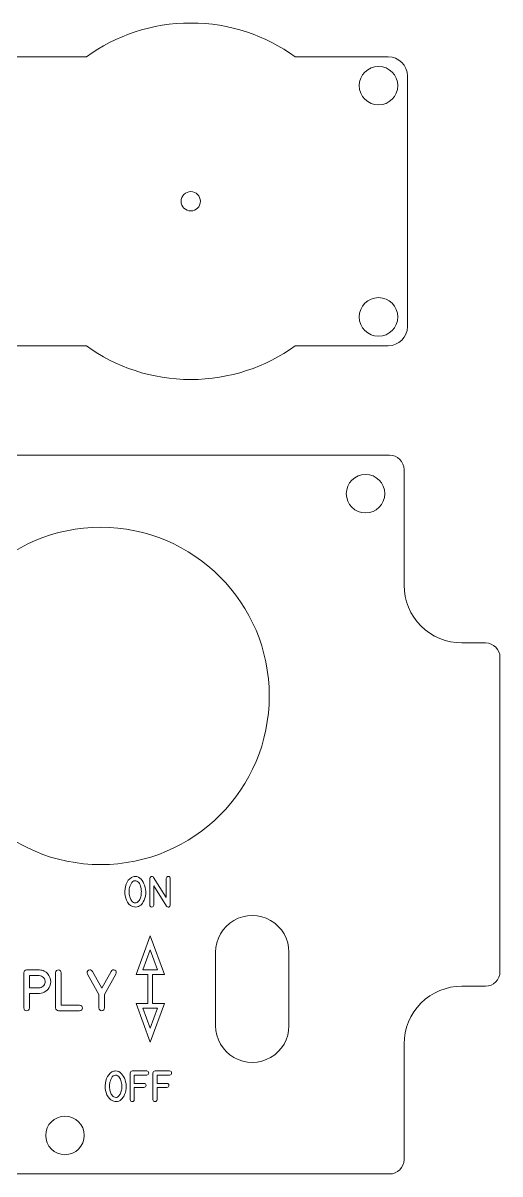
# Model space of a CAD drawing. Header units: millimetres. Extents: x -213 to 146, y -128 to 100.
# Drawn here: x 27.7 to 77.2, y -128 to -8.6 of the extents above; entities that cross this region are included whole.
import ezdxf

# ---------------------------------------------------------------- set-up
doc = ezdxf.new("R2010")
doc.units = ezdxf.units.MM
doc.header["$MEASUREMENT"] = 0
doc.layers.add('CUT', color=7, linetype='Continuous')
doc.layers.add('Engrave', color=7, linetype='Continuous')

msp = doc.modelspace()

# ---------------------------------------------------------------- linework, layer by layer
at = {"layer": 'CUT', "color": 250, "lineweight": 9}
for centre, major_axis, ratio in [((64.6087, -15.0833), (0, 2.0002), 1), ((64.6087, -39.0833), (0, 2.0002), 1), ((35.7609, -78.4209), (0, 17.5001), 0.99999429)]:
    msp.add_ellipse(centre, major_axis=major_axis, ratio=ratio, dxfattribs=at)
for points, knots in [([(55.9392, -12.0831), (55.9392, -12.0831), (65.6086, -12.0831), (65.6086, -12.0831), (65.6086, -12.0831), (66.7085, -12.0831), (67.6085, -12.9831), (67.6085, -14.0831), (67.6085, -14.0831), (67.6085, -14.0831), (67.6085, -40.0831), (67.6085, -40.0831), (67.6085, -40.0831), (67.6085, -41.1831), (66.7085, -42.0831), (65.6086, -42.0831), (65.6086, -42.0831), (65.6086, -42.0831), (55.9392, -42.0831), (55.9392, -42.0831), (55.9392, -42.0831), (52.8947, -44.2852), (49.1533, -45.5831), (45.1086, -45.5831), (45.1086, -45.5831), (41.0639, -45.5831), (37.3225, -44.2852), (34.278, -42.0831), (34.278, -42.0831), (34.278, -42.0831), (24.6085, -42.0831), (24.6085, -42.0831), (24.6085, -42.0831), (23.5086, -42.0831), (22.6085, -41.1831), (22.6085, -40.0831), (22.6085, -40.0831), (22.6085, -40.0831), (22.6085, -14.0831), (22.6085, -14.0831), (22.6085, -14.0831), (22.6085, -12.9831), (23.5086, -12.0831), (24.6085, -12.0831), (24.6085, -12.0831), (24.6085, -12.0831), (34.278, -12.0831), (34.278, -12.0831), (34.278, -12.0831), (37.3225, -9.881), (41.0639, -8.5831), (45.1086, -8.5831), (45.1086, -8.5831), (49.1533, -8.5831), (52.8947, -9.881), (55.9392, -12.0831)], [0, 0, 0, 0, 0.06666667, 0.06666667, 0.06666667, 0.06666667, 0.13333333, 0.13333333, 0.13333333, 0.13333333, 0.2, 0.2, 0.2, 0.2, 0.26666667, 0.26666667, 0.26666667, 0.26666667, 0.33333333, 0.33333333, 0.33333333, 0.33333333, 0.4, 0.4, 0.4, 0.4, 0.46666667, 0.46666667, 0.46666667, 0.46666667, 0.53333333, 0.53333333, 0.53333333, 0.53333333, 0.6, 0.6, 0.6, 0.6, 0.66666667, 0.66666667, 0.66666667, 0.66666667, 0.73333333, 0.73333333, 0.73333333, 0.73333333, 0.8, 0.8, 0.8, 0.8, 0.86666667, 0.86666667, 0.86666667, 0.86666667, 1, 1, 1, 1]), ([(45.1086, -26.0831), (44.5564, -26.0831), (44.1086, -26.5308), (44.1086, -27.0831), (44.1086, -27.0831), (44.1086, -27.6353), (44.5564, -28.0831), (45.1086, -28.0831), (45.1086, -28.0831), (45.6609, -28.0831), (46.1086, -27.6353), (46.1086, -27.0831), (46.1086, -27.0831), (46.1086, -26.5308), (45.6609, -26.0831), (45.1086, -26.0831)], [0, 0, 0, 0, 0.2, 0.2, 0.2, 0.2, 0.4, 0.4, 0.4, 0.4, 0.6, 0.6, 0.6, 0.6, 1, 1, 1, 1]), ([(44.8641, -128.0302), (44.8641, -128.0302), (65.7599, -128.0302), (65.7599, -128.0302), (65.7599, -128.0302), (66.158, -128.03), (66.5397, -127.8716), (66.821, -127.5899), (66.821, -127.5899), (67.1023, -127.3083), (67.2602, -126.9283), (67.2599, -126.5302), (67.2599, -126.5302), (67.2599, -126.5302), (67.2599, -114.5427), (67.2599, -114.5427), (67.2599, -114.5427), (67.2589, -112.9524), (67.8897, -111.4269), (69.0135, -110.3017), (69.0135, -110.3017), (70.1373, -109.1764), (71.6696, -108.5437), (73.2599, -108.5427), (73.2599, -108.5427), (73.2599, -108.5427), (75.7224, -108.5427), (75.7224, -108.5427), (75.7224, -108.5427), (76.1205, -108.5425), (76.5022, -108.3841), (76.7835, -108.1024), (76.7835, -108.1024), (77.0648, -107.8208), (77.2227, -107.4408), (77.2224, -107.0427), (77.2224, -107.0427), (77.2224, -107.0427), (77.2224, -74.4177), (77.2224, -74.4177), (77.2224, -74.4177), (77.2222, -74.0196), (77.0638, -73.638), (76.7821, -73.3567), (76.7821, -73.3567), (76.5005, -73.0754), (76.1205, -72.9175), (75.7224, -72.9177), (75.7224, -72.9177), (75.7224, -72.9177), (73.2599, -72.9177), (73.2599, -72.9177), (73.2599, -72.9177), (71.6696, -72.9187), (70.1441, -72.288), (69.0189, -71.1642), (69.0189, -71.1642), (67.8937, -70.0404), (67.2609, -68.508), (67.2599, -66.9177), (67.2599, -66.9177), (67.2599, -66.9177), (67.2599, -54.9302), (67.2599, -54.9302), (67.2599, -54.9302), (67.2597, -54.5321), (67.1013, -54.1505), (66.8196, -53.8692), (66.8196, -53.8692), (66.538, -53.5879), (66.158, -53.43), (65.7599, -53.4302), (65.7599, -53.4302), (65.7599, -53.4302), (-55.7651, -53.4302), (-55.7651, -53.4302), (-55.7651, -53.4302), (-56.1631, -53.4305), (-56.5448, -53.5889), (-56.8261, -53.8705), (-56.8261, -53.8705), (-57.1074, -54.1522), (-57.2653, -54.5321), (-57.2651, -54.9302), (-57.2651, -54.9302), (-57.2651, -54.9302), (-57.2651, -66.9177), (-57.2651, -66.9177), (-57.2651, -66.9177), (-57.2641, -68.508), (-57.8948, -70.0336), (-59.0186, -71.1588), (-59.0186, -71.1588), (-60.1424, -72.284), (-61.6748, -72.9167), (-63.2651, -72.9177), (-63.2651, -72.9177), (-63.2651, -72.9177), (-65.7276, -72.9177), (-65.7276, -72.9177), (-65.7276, -72.9177), (-66.1256, -72.918), (-66.5073, -73.0764), (-66.7886, -73.358), (-66.7886, -73.358), (-67.0699, -73.6397), (-67.2278, -74.0196), (-67.2276, -74.4177), (-67.2276, -74.4177), (-67.2276, -74.4177), (-67.2276, -107.0427), (-67.2276, -107.0427), (-67.2276, -107.0427), (-67.2273, -107.4408), (-67.0689, -107.8225), (-66.7873, -108.1038), (-66.7873, -108.1038), (-66.5056, -108.3851), (-66.1256, -108.543), (-65.7276, -108.5427), (-65.7276, -108.5427), (-65.7276, -108.5427), (-63.2651, -108.5427), (-63.2651, -108.5427), (-63.2651, -108.5427), (-61.6748, -108.5417), (-60.1492, -109.1725), (-59.024, -110.2963), (-59.024, -110.2963), (-57.8988, -111.4201), (-57.2661, -112.9524), (-57.2651, -114.5427), (-57.2651, -114.5427), (-57.2651, -114.5427), (-57.2651, -126.5302), (-57.2651, -126.5302), (-57.2651, -126.5302), (-57.2648, -126.9283), (-57.1064, -127.31), (-56.8248, -127.5913), (-56.8248, -127.5913), (-56.5431, -127.8726), (-56.1631, -128.0305), (-55.7651, -128.0302), (-55.7651, -128.0302), (-55.7651, -128.0302), (44.8641, -128.0302), (44.8641, -128.0302)], [0, 0, 0, 0, 0.02631579, 0.02631579, 0.02631579, 0.02631579, 0.05263158, 0.05263158, 0.05263158, 0.05263158, 0.07894737, 0.07894737, 0.07894737, 0.07894737, 0.10526316, 0.10526316, 0.10526316, 0.10526316, 0.13157895, 0.13157895, 0.13157895, 0.13157895, 0.15789474, 0.15789474, 0.15789474, 0.15789474, 0.18421053, 0.18421053, 0.18421053, 0.18421053, 0.21052632, 0.21052632, 0.21052632, 0.21052632, 0.23684211, 0.23684211, 0.23684211, 0.23684211, 0.26315789, 0.26315789, 0.26315789, 0.26315789, 0.28947368, 0.28947368, 0.28947368, 0.28947368, 0.31578947, 0.31578947, 0.31578947, 0.31578947, 0.34210526, 0.34210526, 0.34210526, 0.34210526, 0.36842105, 0.36842105, 0.36842105, 0.36842105, 0.39473684, 0.39473684, 0.39473684, 0.39473684, 0.42105263, 0.42105263, 0.42105263, 0.42105263, 0.44736842, 0.44736842, 0.44736842, 0.44736842, 0.47368421, 0.47368421, 0.47368421, 0.47368421, 0.5, 0.5, 0.5, 0.5, 0.52631579, 0.52631579, 0.52631579, 0.52631579, 0.55263158, 0.55263158, 0.55263158, 0.55263158, 0.57894737, 0.57894737, 0.57894737, 0.57894737, 0.60526316, 0.60526316, 0.60526316, 0.60526316, 0.63157895, 0.63157895, 0.63157895, 0.63157895, 0.65789474, 0.65789474, 0.65789474, 0.65789474, 0.68421053, 0.68421053, 0.68421053, 0.68421053, 0.71052632, 0.71052632, 0.71052632, 0.71052632, 0.73684211, 0.73684211, 0.73684211, 0.73684211, 0.76315789, 0.76315789, 0.76315789, 0.76315789, 0.78947368, 0.78947368, 0.78947368, 0.78947368, 0.81578947, 0.81578947, 0.81578947, 0.81578947, 0.84210526, 0.84210526, 0.84210526, 0.84210526, 0.86842105, 0.86842105, 0.86842105, 0.86842105, 0.89473684, 0.89473684, 0.89473684, 0.89473684, 0.92105263, 0.92105263, 0.92105263, 0.92105263, 0.94736842, 0.94736842, 0.94736842, 0.94736842, 1, 1, 1, 1]), ([(63.2599, -55.4302), (62.1554, -55.4302), (61.2599, -56.3257), (61.2599, -57.4302), (61.2599, -57.4302), (61.2599, -58.5347), (62.1554, -59.4302), (63.2599, -59.4302), (63.2599, -59.4302), (64.3646, -59.4302), (65.2599, -58.5349), (65.2599, -57.4302), (65.2599, -57.4302), (65.2599, -56.3257), (64.3646, -55.4302), (63.2599, -55.4302)], [0, 0, 0, 0, 0.2, 0.2, 0.2, 0.2, 0.4, 0.4, 0.4, 0.4, 0.6, 0.6, 0.6, 0.6, 1, 1, 1, 1]), ([(47.6874, -112.6403), (47.6874, -112.6403), (47.6874, -105.0203), (47.6874, -105.0203), (47.6874, -105.0203), (47.6874, -103.6591), (48.4136, -102.4013), (49.5924, -101.7207), (49.5924, -101.7207), (50.7712, -101.0401), (52.2236, -101.0401), (53.4024, -101.7207), (53.4024, -101.7207), (54.5812, -102.4013), (55.3074, -103.6591), (55.3074, -105.0203), (55.3074, -105.0203), (55.3074, -105.0203), (55.3074, -112.6403), (55.3074, -112.6403), (55.3074, -112.6403), (55.3074, -114.0014), (54.5812, -115.2592), (53.4024, -115.9398), (53.4024, -115.9398), (52.2236, -116.6204), (50.7712, -116.6204), (49.5924, -115.9398), (49.5924, -115.9398), (48.4136, -115.2592), (47.6874, -114.0014), (47.6874, -112.6403)], [0, 0, 0, 0, 0.11111111, 0.11111111, 0.11111111, 0.11111111, 0.22222222, 0.22222222, 0.22222222, 0.22222222, 0.33333333, 0.33333333, 0.33333333, 0.33333333, 0.44444444, 0.44444444, 0.44444444, 0.44444444, 0.55555556, 0.55555556, 0.55555556, 0.55555556, 0.66666667, 0.66666667, 0.66666667, 0.66666667, 0.77777778, 0.77777778, 0.77777778, 0.77777778, 1, 1, 1, 1]), ([(32.0435, -122.0302), (30.9388, -122.0302), (30.0435, -122.9257), (30.0435, -124.0302), (30.0435, -124.0302), (30.0435, -125.1349), (30.9388, -126.0302), (32.0435, -126.0302), (32.0435, -126.0302), (33.148, -126.0302), (34.0435, -125.1349), (34.0435, -124.0302), (34.0435, -124.0302), (34.0435, -122.9257), (33.148, -122.0302), (32.0435, -122.0302)], [0, 0, 0, 0, 0.2, 0.2, 0.2, 0.2, 0.4, 0.4, 0.4, 0.4, 0.6, 0.6, 0.6, 0.6, 1, 1, 1, 1])]:
    msp.add_open_spline(points, degree=3, knots=knots, dxfattribs=at)
at = {"layer": 'Engrave', "color": 240, "lineweight": 9}
for points, knots in [([(40.3191, -98.0685), (40.4138, -98.3548), (40.4498, -98.6517), (40.4265, -98.9597), (40.4265, -98.9597), (40.4032, -99.2676), (40.3185, -99.5486), (40.173, -99.8031), (40.173, -99.8031), (40.0809, -99.9614), (39.9555, -100.0958), (39.7962, -100.2064), (39.7962, -100.2064), (39.637, -100.317), (39.4613, -100.3556), (39.2692, -100.3223), (39.2692, -100.3223), (38.9559, -100.2678), (38.7162, -100.1042), (38.5501, -99.8328), (38.5501, -99.8328), (38.3834, -99.5608), (38.2881, -99.2581), (38.2638, -98.9247), (38.2638, -98.9247), (38.2394, -98.5914), (38.2844, -98.267), (38.3987, -97.9505), (38.3987, -97.9505), (38.513, -97.6341), (38.6951, -97.4044), (38.9453, -97.2605), (38.9453, -97.2605), (39.0671, -97.1901), (39.1951, -97.1552), (39.3279, -97.1552), (39.3279, -97.1552), (39.5825, -97.1552), (39.7899, -97.251), (39.9513, -97.4425), (39.9513, -97.4425), (40.1127, -97.6346), (40.2349, -97.8431), (40.3191, -98.0685)], [0, 0, 0, 0, 0.08333333, 0.08333333, 0.08333333, 0.08333333, 0.16666667, 0.16666667, 0.16666667, 0.16666667, 0.25, 0.25, 0.25, 0.25, 0.33333333, 0.33333333, 0.33333333, 0.33333333, 0.41666667, 0.41666667, 0.41666667, 0.41666667, 0.5, 0.5, 0.5, 0.5, 0.58333333, 0.58333333, 0.58333333, 0.58333333, 0.66666667, 0.66666667, 0.66666667, 0.66666667, 0.75, 0.75, 0.75, 0.75, 0.83333333, 0.83333333, 0.83333333, 0.83333333, 1, 1, 1, 1]), ([(39.3406, -97.5955), (39.1507, -97.5955), (39.0067, -97.6976), (38.9088, -97.9024), (38.9088, -97.9024), (38.8109, -98.1072), (38.7496, -98.2818), (38.7236, -98.4263), (38.7236, -98.4263), (38.704, -98.5321), (38.6966, -98.6596), (38.7019, -98.8094), (38.7019, -98.8094), (38.7072, -98.9591), (38.7289, -99.1073), (38.767, -99.2533), (38.767, -99.2533), (38.8051, -99.3999), (38.8628, -99.5317), (38.939, -99.6486), (38.939, -99.6486), (39.0157, -99.7661), (39.1157, -99.8439), (39.2396, -99.882), (39.2396, -99.882), (39.3846, -99.9275), (39.5094, -99.8989), (39.6142, -99.7963), (39.6142, -99.7963), (39.719, -99.6931), (39.7984, -99.5841), (39.8523, -99.4682), (39.8523, -99.4682), (39.9068, -99.3491), (39.9444, -99.1935), (39.9645, -98.9999), (39.9645, -98.9999), (39.9846, -98.8067), (39.9799, -98.6136), (39.9508, -98.421), (39.9508, -98.421), (39.9211, -98.2283), (39.8635, -98.0548), (39.7777, -97.9003), (39.7777, -97.9003), (39.692, -97.7457), (39.5698, -97.6473), (39.4121, -97.605), (39.4121, -97.605), (39.3914, -97.5986), (39.3676, -97.5955), (39.3406, -97.5955)], [0, 0, 0, 0, 0.07142857, 0.07142857, 0.07142857, 0.07142857, 0.14285714, 0.14285714, 0.14285714, 0.14285714, 0.21428571, 0.21428571, 0.21428571, 0.21428571, 0.28571429, 0.28571429, 0.28571429, 0.28571429, 0.35714286, 0.35714286, 0.35714286, 0.35714286, 0.42857143, 0.42857143, 0.42857143, 0.42857143, 0.5, 0.5, 0.5, 0.5, 0.57142857, 0.57142857, 0.57142857, 0.57142857, 0.64285714, 0.64285714, 0.64285714, 0.64285714, 0.71428571, 0.71428571, 0.71428571, 0.71428571, 0.78571429, 0.78571429, 0.78571429, 0.78571429, 0.85714286, 0.85714286, 0.85714286, 0.85714286, 1, 1, 1, 1]), ([(42.9839, -100.1164), (42.9839, -100.2249), (42.9315, -100.2937), (42.8267, -100.3233), (42.8267, -100.3233), (42.7214, -100.3524), (42.6405, -100.3217), (42.5823, -100.2307), (42.5823, -100.2307), (42.5823, -100.2307), (41.28, -98.1426), (41.28, -98.1426), (41.28, -98.1426), (41.28, -98.1426), (41.28, -100.1164), (41.28, -100.1164), (41.28, -100.1164), (41.2572, -100.2609), (41.1842, -100.3334), (41.0609, -100.3334), (41.0609, -100.3334), (40.9371, -100.3334), (40.8646, -100.2609), (40.8429, -100.1164), (40.8429, -100.1164), (40.8429, -100.1164), (40.8429, -97.3785), (40.8429, -97.3785), (40.8429, -97.3785), (40.8582, -97.2711), (40.9133, -97.2002), (41.008, -97.1658), (41.008, -97.1658), (41.1027, -97.1319), (41.1816, -97.1642), (41.2445, -97.2621), (41.2445, -97.2621), (41.2445, -97.2621), (42.5468, -99.3534), (42.5468, -99.3534), (42.5468, -99.3534), (42.5468, -99.3534), (42.5468, -97.3785), (42.5468, -97.3785), (42.5468, -97.3785), (42.5664, -97.2309), (42.6415, -97.1573), (42.7722, -97.1589), (42.7722, -97.1589), (42.9029, -97.1605), (42.9733, -97.2335), (42.9839, -97.3785), (42.9839, -97.3785), (42.9839, -97.3785), (42.9839, -100.1164), (42.9839, -100.1164)], [0, 0, 0, 0, 0.06666667, 0.06666667, 0.06666667, 0.06666667, 0.13333333, 0.13333333, 0.13333333, 0.13333333, 0.2, 0.2, 0.2, 0.2, 0.26666667, 0.26666667, 0.26666667, 0.26666667, 0.33333333, 0.33333333, 0.33333333, 0.33333333, 0.4, 0.4, 0.4, 0.4, 0.46666667, 0.46666667, 0.46666667, 0.46666667, 0.53333333, 0.53333333, 0.53333333, 0.53333333, 0.6, 0.6, 0.6, 0.6, 0.66666667, 0.66666667, 0.66666667, 0.66666667, 0.73333333, 0.73333333, 0.73333333, 0.73333333, 0.8, 0.8, 0.8, 0.8, 0.86666667, 0.86666667, 0.86666667, 0.86666667, 1, 1, 1, 1]), ([(42.367, -107.3381), (42.367, -107.3381), (41.1474, -107.3381), (41.1474, -107.3381), (41.1474, -107.3381), (41.1474, -107.3381), (41.1474, -110.3224), (41.1474, -110.3224), (41.1474, -110.3224), (41.1474, -110.3224), (42.367, -110.3224), (42.367, -110.3224), (42.367, -110.3224), (42.367, -110.3224), (40.8974, -114.36), (40.8974, -114.36), (40.8974, -114.36), (40.8974, -114.36), (39.4278, -110.3224), (39.4278, -110.3224), (39.4278, -110.3224), (39.4278, -110.3224), (40.6474, -110.3224), (40.6474, -110.3224), (40.6474, -110.3224), (40.6474, -110.3224), (40.6474, -107.3381), (40.6474, -107.3381), (40.6474, -107.3381), (40.6474, -107.3381), (39.4278, -107.3381), (39.4278, -107.3381), (39.4278, -107.3381), (39.4278, -107.3381), (40.8974, -103.3005), (40.8974, -103.3005), (40.8974, -103.3005), (40.8974, -103.3005), (42.367, -107.3381), (42.367, -107.3381)], [0, 0, 0, 0, 0.09090909, 0.09090909, 0.09090909, 0.09090909, 0.18181818, 0.18181818, 0.18181818, 0.18181818, 0.27272727, 0.27272727, 0.27272727, 0.27272727, 0.36363636, 0.36363636, 0.36363636, 0.36363636, 0.45454545, 0.45454545, 0.45454545, 0.45454545, 0.54545455, 0.54545455, 0.54545455, 0.54545455, 0.63636364, 0.63636364, 0.63636364, 0.63636364, 0.72727273, 0.72727273, 0.72727273, 0.72727273, 0.81818182, 0.81818182, 0.81818182, 0.81818182, 1, 1, 1, 1]), ([(40.1419, -106.8381), (40.1419, -106.8381), (41.6529, -106.8381), (41.6529, -106.8381), (41.6529, -106.8381), (41.6529, -106.8381), (40.8974, -104.7624), (40.8974, -104.7624), (40.8974, -104.7624), (40.8974, -104.7624), (40.1419, -106.8381), (40.1419, -106.8381)], [0, 0, 0, 0, 0.25, 0.25, 0.25, 0.25, 0.5, 0.5, 0.5, 0.5, 1, 1, 1, 1]), ([(29.3536, -106.8554), (29.3536, -106.8554), (29.3931, -106.8554), (29.3931, -106.8554), (29.3931, -106.8554), (29.5695, -106.8681), (29.7318, -106.9076), (29.8807, -106.9753), (29.8807, -106.9753), (30.1657, -107.1087), (30.3675, -107.3288), (30.486, -107.635), (30.486, -107.635), (30.6045, -107.9405), (30.6031, -108.239), (30.4825, -108.5297), (30.4825, -108.5297), (30.3844, -108.7597), (30.2398, -108.9403), (30.0479, -109.0701), (30.0479, -109.0701), (29.8567, -109.2006), (29.6379, -109.2733), (29.3931, -109.2881), (29.3931, -109.2881), (29.3931, -109.2881), (29.3536, -109.2903), (29.3536, -109.2903), (29.3536, -109.2903), (29.3536, -109.2903), (28.3489, -109.2903), (28.3489, -109.2903), (28.3489, -109.2903), (28.3489, -109.2903), (28.3489, -110.7973), (28.3489, -110.7973), (28.3489, -110.7973), (28.3242, -110.9913), (28.2261, -111.0887), (28.0554, -111.0887), (28.0554, -111.0887), (27.8846, -111.0887), (27.7873, -110.9913), (27.764, -110.7973), (27.764, -110.7973), (27.764, -110.7973), (27.764, -107.1447), (27.764, -107.1447), (27.764, -107.1447), (27.7845, -106.9739), (27.8755, -106.8773), (28.037, -106.8554), (28.037, -106.8554), (28.037, -106.8554), (28.0554, -106.8554), (28.0554, -106.8554), (28.0554, -106.8554), (28.0554, -106.8554), (29.3536, -106.8554), (29.3536, -106.8554)], [0, 0, 0, 0, 0.0625, 0.0625, 0.0625, 0.0625, 0.125, 0.125, 0.125, 0.125, 0.1875, 0.1875, 0.1875, 0.1875, 0.25, 0.25, 0.25, 0.25, 0.3125, 0.3125, 0.3125, 0.3125, 0.375, 0.375, 0.375, 0.375, 0.4375, 0.4375, 0.4375, 0.4375, 0.5, 0.5, 0.5, 0.5, 0.5625, 0.5625, 0.5625, 0.5625, 0.625, 0.625, 0.625, 0.625, 0.6875, 0.6875, 0.6875, 0.6875, 0.75, 0.75, 0.75, 0.75, 0.8125, 0.8125, 0.8125, 0.8125, 0.875, 0.875, 0.875, 0.875, 1, 1, 1, 1]), ([(29.3536, -107.4382), (29.3536, -107.4382), (28.3489, -107.4382), (28.3489, -107.4382), (28.3489, -107.4382), (28.3489, -107.4382), (28.3489, -108.7054), (28.3489, -108.7054), (28.3489, -108.7054), (28.3489, -108.7054), (29.3536, -108.7054), (29.3536, -108.7054), (29.3536, -108.7054), (29.5109, -108.7054), (29.6492, -108.6531), (29.7699, -108.548), (29.7699, -108.548), (29.8905, -108.4436), (29.9611, -108.3124), (29.9822, -108.1557), (29.9822, -108.1557), (30.0069, -107.9652), (29.9554, -107.798), (29.8291, -107.6541), (29.8291, -107.6541), (29.7021, -107.5102), (29.5434, -107.4382), (29.3536, -107.4382)], [0, 0, 0, 0, 0.125, 0.125, 0.125, 0.125, 0.25, 0.25, 0.25, 0.25, 0.375, 0.375, 0.375, 0.375, 0.5, 0.5, 0.5, 0.5, 0.625, 0.625, 0.625, 0.625, 0.75, 0.75, 0.75, 0.75, 1, 1, 1, 1]), ([(31.3686, -111.0908), (31.1993, -111.0795), (31.1012, -110.9843), (31.0751, -110.8037), (31.0751, -110.8037), (31.0751, -110.8037), (31.0751, -107.1489), (31.0751, -107.1489), (31.0751, -107.1489), (31.104, -106.9506), (31.2049, -106.8533), (31.3771, -106.8561), (31.3771, -106.8561), (31.5492, -106.8596), (31.6431, -106.9577), (31.6579, -107.1489), (31.6579, -107.1489), (31.6579, -107.1489), (31.6579, -110.5137), (31.6579, -110.5137), (31.6579, -110.5137), (31.6579, -110.5137), (33.5657, -110.5123), (33.5657, -110.5123), (33.5657, -110.5123), (33.7618, -110.5341), (33.8585, -110.6329), (33.8564, -110.8086), (33.8564, -110.8086), (33.8543, -110.9843), (33.7569, -111.0781), (33.5636, -111.0908), (33.5636, -111.0908), (33.5636, -111.0908), (31.3686, -111.0908), (31.3686, -111.0908)], [0, 0, 0, 0, 0.1, 0.1, 0.1, 0.1, 0.2, 0.2, 0.2, 0.2, 0.3, 0.3, 0.3, 0.3, 0.4, 0.4, 0.4, 0.4, 0.5, 0.5, 0.5, 0.5, 0.6, 0.6, 0.6, 0.6, 0.7, 0.7, 0.7, 0.7, 0.8, 0.8, 0.8, 0.8, 1, 1, 1, 1]), ([(36.8359, -107.0064), (36.9431, -106.8448), (37.0729, -106.8067), (37.2253, -106.8907), (37.2253, -106.8907), (37.3777, -106.9746), (37.4165, -107.1059), (37.3425, -107.2851), (37.3425, -107.2851), (37.3425, -107.2851), (36.1536, -109.4081), (36.1536, -109.4081), (36.1536, -109.4081), (36.1536, -109.4081), (36.1536, -110.791), (36.1536, -110.791), (36.1536, -110.791), (36.1409, -110.9864), (36.045, -111.0845), (35.865, -111.0845), (35.865, -111.0845), (35.6851, -111.0845), (35.5892, -110.9864), (35.5772, -110.791), (35.5772, -110.791), (35.5772, -110.791), (35.5772, -109.4081), (35.5772, -109.4081), (35.5772, -109.4081), (35.5772, -109.4081), (34.3904, -107.2851), (34.3904, -107.2851), (34.3904, -107.2851), (34.3171, -107.1073), (34.3545, -106.9768), (34.5019, -106.8935), (34.5019, -106.8935), (34.6494, -106.8102), (34.7813, -106.8476), (34.897, -107.0064), (34.897, -107.0064), (34.897, -107.0064), (35.8665, -108.7385), (35.8665, -108.7385), (35.8665, -108.7385), (35.8665, -108.7385), (36.8359, -107.0064), (36.8359, -107.0064)], [0, 0, 0, 0, 0.07692308, 0.07692308, 0.07692308, 0.07692308, 0.15384615, 0.15384615, 0.15384615, 0.15384615, 0.23076923, 0.23076923, 0.23076923, 0.23076923, 0.30769231, 0.30769231, 0.30769231, 0.30769231, 0.38461538, 0.38461538, 0.38461538, 0.38461538, 0.46153846, 0.46153846, 0.46153846, 0.46153846, 0.53846154, 0.53846154, 0.53846154, 0.53846154, 0.61538462, 0.61538462, 0.61538462, 0.61538462, 0.69230769, 0.69230769, 0.69230769, 0.69230769, 0.76923077, 0.76923077, 0.76923077, 0.76923077, 0.84615385, 0.84615385, 0.84615385, 0.84615385, 1, 1, 1, 1]), ([(40.8974, -112.8981), (40.8974, -112.8981), (41.6529, -110.8224), (41.6529, -110.8224), (41.6529, -110.8224), (41.6529, -110.8224), (40.1419, -110.8224), (40.1419, -110.8224), (40.1419, -110.8224), (40.1419, -110.8224), (40.8974, -112.8981), (40.8974, -112.8981)], [0, 0, 0, 0, 0.25, 0.25, 0.25, 0.25, 0.5, 0.5, 0.5, 0.5, 1, 1, 1, 1]), ([(38.2881, -118.2531), (38.3828, -118.5394), (38.4188, -118.8363), (38.3955, -119.1443), (38.3955, -119.1443), (38.3722, -119.4522), (38.2875, -119.7332), (38.142, -119.9877), (38.142, -119.9877), (38.0499, -120.146), (37.9245, -120.2804), (37.7652, -120.391), (37.7652, -120.391), (37.606, -120.5016), (37.4303, -120.5402), (37.2382, -120.5069), (37.2382, -120.5069), (36.9249, -120.4524), (36.6852, -120.2888), (36.5191, -120.0174), (36.5191, -120.0174), (36.3524, -119.7454), (36.2571, -119.4427), (36.2328, -119.1093), (36.2328, -119.1093), (36.2084, -118.776), (36.2534, -118.4516), (36.3677, -118.1351), (36.3677, -118.1351), (36.482, -117.8187), (36.6641, -117.589), (36.9143, -117.4451), (36.9143, -117.4451), (37.0361, -117.3747), (37.1641, -117.3398), (37.2969, -117.3398), (37.2969, -117.3398), (37.5515, -117.3398), (37.7589, -117.4356), (37.9203, -117.6271), (37.9203, -117.6271), (38.0817, -117.8192), (38.2039, -118.0277), (38.2881, -118.2531)], [0, 0, 0, 0, 0.08333333, 0.08333333, 0.08333333, 0.08333333, 0.16666667, 0.16666667, 0.16666667, 0.16666667, 0.25, 0.25, 0.25, 0.25, 0.33333333, 0.33333333, 0.33333333, 0.33333333, 0.41666667, 0.41666667, 0.41666667, 0.41666667, 0.5, 0.5, 0.5, 0.5, 0.58333333, 0.58333333, 0.58333333, 0.58333333, 0.66666667, 0.66666667, 0.66666667, 0.66666667, 0.75, 0.75, 0.75, 0.75, 0.83333333, 0.83333333, 0.83333333, 0.83333333, 1, 1, 1, 1]), ([(37.3096, -117.7801), (37.1197, -117.7801), (36.9757, -117.8822), (36.8778, -118.087), (36.8778, -118.087), (36.7799, -118.2918), (36.7186, -118.4664), (36.6926, -118.6109), (36.6926, -118.6109), (36.673, -118.7167), (36.6656, -118.8442), (36.6709, -118.994), (36.6709, -118.994), (36.6762, -119.1437), (36.6979, -119.2919), (36.736, -119.4379), (36.736, -119.4379), (36.7741, -119.5845), (36.8318, -119.7163), (36.908, -119.8332), (36.908, -119.8332), (36.9847, -119.9507), (37.0847, -120.0285), (37.2086, -120.0666), (37.2086, -120.0666), (37.3536, -120.1121), (37.4784, -120.0835), (37.5832, -119.9809), (37.5832, -119.9809), (37.688, -119.8777), (37.7674, -119.7687), (37.8213, -119.6528), (37.8213, -119.6528), (37.8758, -119.5337), (37.9134, -119.3781), (37.9335, -119.1845), (37.9335, -119.1845), (37.9536, -118.9913), (37.9489, -118.7982), (37.9198, -118.6056), (37.9198, -118.6056), (37.8901, -118.4129), (37.8325, -118.2394), (37.7467, -118.0849), (37.7467, -118.0849), (37.661, -117.9303), (37.5388, -117.8319), (37.3811, -117.7896), (37.3811, -117.7896), (37.3604, -117.7832), (37.3366, -117.7801), (37.3096, -117.7801)], [0, 0, 0, 0, 0.07142857, 0.07142857, 0.07142857, 0.07142857, 0.14285714, 0.14285714, 0.14285714, 0.14285714, 0.21428571, 0.21428571, 0.21428571, 0.21428571, 0.28571429, 0.28571429, 0.28571429, 0.28571429, 0.35714286, 0.35714286, 0.35714286, 0.35714286, 0.42857143, 0.42857143, 0.42857143, 0.42857143, 0.5, 0.5, 0.5, 0.5, 0.57142857, 0.57142857, 0.57142857, 0.57142857, 0.64285714, 0.64285714, 0.64285714, 0.64285714, 0.71428571, 0.71428571, 0.71428571, 0.71428571, 0.78571429, 0.78571429, 0.78571429, 0.78571429, 0.85714286, 0.85714286, 0.85714286, 0.85714286, 1, 1, 1, 1]), ([(38.8119, -120.2947), (38.8119, -120.2947), (38.8119, -117.5599), (38.8119, -117.5599), (38.8119, -117.5599), (38.8304, -117.4234), (38.904, -117.3499), (39.032, -117.3398), (39.032, -117.3398), (39.032, -117.3398), (40.5328, -117.3398), (40.5328, -117.3398), (40.5328, -117.3398), (40.6762, -117.3509), (40.7481, -117.4245), (40.7481, -117.5594), (40.7481, -117.5594), (40.7481, -117.6938), (40.6751, -117.7663), (40.5296, -117.7753), (40.5296, -117.7753), (40.5296, -117.7753), (39.2474, -117.7753), (39.2474, -117.7753), (39.2474, -117.7753), (39.2474, -117.7753), (39.2474, -118.6236), (39.2474, -118.6236), (39.2474, -118.6236), (39.2474, -118.6236), (40.2475, -118.6236), (40.2475, -118.6236), (40.2475, -118.6236), (40.3899, -118.6336), (40.4624, -118.7035), (40.4645, -118.8326), (40.4645, -118.8326), (40.4666, -118.9617), (40.3941, -119.0374), (40.2475, -119.0591), (40.2475, -119.0591), (40.2475, -119.0591), (39.2474, -119.0591), (39.2474, -119.0591), (39.2474, -119.0591), (39.2474, -119.0591), (39.2474, -120.2947), (39.2474, -120.2947), (39.2474, -120.2947), (39.2374, -120.437), (39.167, -120.5095), (39.0373, -120.5116), (39.0373, -120.5116), (38.9077, -120.5137), (38.8325, -120.4412), (38.8119, -120.2947)], [0, 0, 0, 0, 0.06666667, 0.06666667, 0.06666667, 0.06666667, 0.13333333, 0.13333333, 0.13333333, 0.13333333, 0.2, 0.2, 0.2, 0.2, 0.26666667, 0.26666667, 0.26666667, 0.26666667, 0.33333333, 0.33333333, 0.33333333, 0.33333333, 0.4, 0.4, 0.4, 0.4, 0.46666667, 0.46666667, 0.46666667, 0.46666667, 0.53333333, 0.53333333, 0.53333333, 0.53333333, 0.6, 0.6, 0.6, 0.6, 0.66666667, 0.66666667, 0.66666667, 0.66666667, 0.73333333, 0.73333333, 0.73333333, 0.73333333, 0.8, 0.8, 0.8, 0.8, 0.86666667, 0.86666667, 0.86666667, 0.86666667, 1, 1, 1, 1]), ([(41.182, -120.2947), (41.182, -120.2947), (41.182, -117.5599), (41.182, -117.5599), (41.182, -117.5599), (41.2005, -117.4234), (41.2741, -117.3499), (41.4021, -117.3398), (41.4021, -117.3398), (41.4021, -117.3398), (42.9029, -117.3398), (42.9029, -117.3398), (42.9029, -117.3398), (43.0463, -117.3509), (43.1182, -117.4245), (43.1182, -117.5594), (43.1182, -117.5594), (43.1182, -117.6938), (43.0452, -117.7663), (42.8997, -117.7753), (42.8997, -117.7753), (42.8997, -117.7753), (41.6175, -117.7753), (41.6175, -117.7753), (41.6175, -117.7753), (41.6175, -117.7753), (41.6175, -118.6236), (41.6175, -118.6236), (41.6175, -118.6236), (41.6175, -118.6236), (42.6176, -118.6236), (42.6176, -118.6236), (42.6176, -118.6236), (42.76, -118.6336), (42.8325, -118.7035), (42.8346, -118.8326), (42.8346, -118.8326), (42.8367, -118.9617), (42.7642, -119.0374), (42.6176, -119.0591), (42.6176, -119.0591), (42.6176, -119.0591), (41.6175, -119.0591), (41.6175, -119.0591), (41.6175, -119.0591), (41.6175, -119.0591), (41.6175, -120.2947), (41.6175, -120.2947), (41.6175, -120.2947), (41.6075, -120.437), (41.5371, -120.5095), (41.4074, -120.5116), (41.4074, -120.5116), (41.2778, -120.5137), (41.2026, -120.4412), (41.182, -120.2947)], [0, 0, 0, 0, 0.06666667, 0.06666667, 0.06666667, 0.06666667, 0.13333333, 0.13333333, 0.13333333, 0.13333333, 0.2, 0.2, 0.2, 0.2, 0.26666667, 0.26666667, 0.26666667, 0.26666667, 0.33333333, 0.33333333, 0.33333333, 0.33333333, 0.4, 0.4, 0.4, 0.4, 0.46666667, 0.46666667, 0.46666667, 0.46666667, 0.53333333, 0.53333333, 0.53333333, 0.53333333, 0.6, 0.6, 0.6, 0.6, 0.66666667, 0.66666667, 0.66666667, 0.66666667, 0.73333333, 0.73333333, 0.73333333, 0.73333333, 0.8, 0.8, 0.8, 0.8, 0.86666667, 0.86666667, 0.86666667, 0.86666667, 1, 1, 1, 1])]:
    msp.add_open_spline(points, degree=3, knots=knots, dxfattribs=at)

doc.saveas('drawing.dxf')
